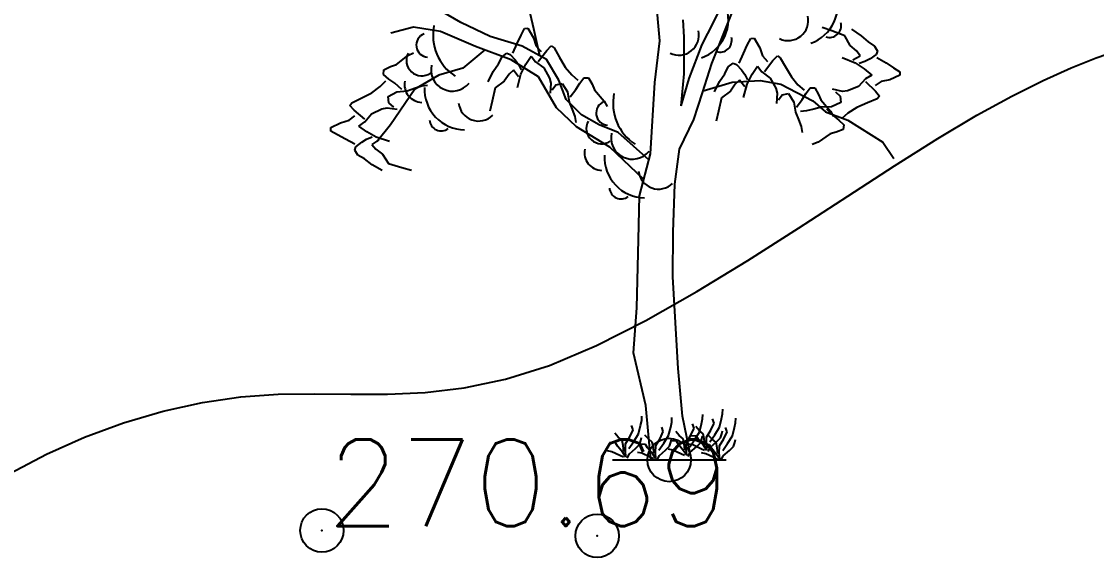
# Model space of a CAD drawing. Header units: millimetres. Extents: x 524954 to 526204, y 9523489 to 9524010.
# Drawn here: x 525711.46 to 525723.84, y 9523615.27 to 9523621.45 of the extents above; entities that cross this region are included whole.
import ezdxf

# ---------------------------------------------------------------- set-up
doc = ezdxf.new("R2010")
doc.units = ezdxf.units.MM
doc.header["$PDMODE"] = 32
doc.header["$PDSIZE"] = 0.5
doc.linetypes.add('ACAD_ISO12W100', pattern=[21, 12, -3, 0, -3, 0, -3])
for name, color, linetype in [('Arbre', 34, 'ACAD_ISO12W100'), ('CN_01_00', 3, 'Continuous'), ('TopoAlt', 3, 'Continuous'), ('TOPOJIS', 7, 'Continuous')]:
    doc.layers.add(name, color=color, linetype=linetype)
doc.styles.add('Simplex 1.0', font='Simplex.shx', dxfattribs={"width": 0.99, "height": 1})

# ---------------------------------------------------------------- blocks, each defined once
blk = doc.blocks.new('TCPOINT M')
at = {"color": 0}
blk.add_point((0, 0), dxfattribs=at)
at = {"layer": 'TopoAlt', "style": 'Simplex 1.0', "width": 0.99}
blk.add_attdef('ALT', (0.15, 0.15), '', height=1, dxfattribs=at)
blk = doc.blocks.new('v088')
at = {"linetype": 'Continuous'}
for p, q in [((-0.107, 4.829), (-0.165, 5.487)), ((0.51, 5.041), (0.671, 5.368)), ((-1.559, 4.967), (-1.635, 5.301)), ((-2.4, 5.043), (-2.621, 5.169)), ((0.619, 4.888), (0.731, 5.176)), ((-2.946, 4.988), (-3.206, 4.92)), ((-2.634, 4.938), (-2.946, 4.988)), ((-2.061, 4.882), (-2.4, 5.043)), ((-1.492, 4.659), (-1.559, 4.967)), ((0.172, 4.872), (0.161, 5.071)), ((0.379, 4.79), (0.51, 5.041)), ((-2.233, 4.766), (-2.634, 4.938)), ((-1.692, 4.771), (-2.061, 4.882)), ((-0.166, 4.349), (-0.107, 4.829)), ((0.174, 4.45), (0.172, 4.872)), ((0.489, 4.568), (0.619, 4.888)), ((-2.123, 4.725), (-2.377, 4.514)), ((-1.819, 4.613), (-2.233, 4.766)), ((-1.415, 4.615), (-1.692, 4.771)), ((0.231, 4.395), (0.379, 4.79)), ((-1.504, 4.415), (-1.819, 4.613)), ((-1.273, 4.376), (-1.415, 4.615)), ((-2.377, 4.514), (-2.655, 4.434)), ((0.384, 4.23), (0.489, 4.568)), ((-2.655, 4.434), (-2.931, 4.273)), ((-1.298, 4.058), (-1.504, 4.415)), ((-1.188, 4.154), (-1.273, 4.376)), ((-0.217, 3.527), (-0.166, 4.349)), ((0.138, 4.082), (0.174, 4.45)), ((0.138, 4.082), (0.231, 4.395)), ((0.391, 4.253), (0.724, 4.355)), ((0.724, 4.355), (1.047, 4.375)), ((1.047, 4.375), (1.284, 4.33)), ((-2.931, 4.273), (-3.209, 3.863)), ((0.285, 3.923), (0.384, 4.23)), ((1.284, 4.33), (1.655, 4.138)), ((-1.01, 3.977), (-1.188, 4.154)), ((1.655, 4.138), (1.8, 4.011)), ((-1.069, 3.839), (-1.298, 4.058)), ((-0.808, 3.863), (-1.01, 3.977)), ((1.8, 4.011), (2.057, 3.917)), ((-3.209, 3.863), (-3.367, 3.667)), ((-0.685, 3.605), (-1.069, 3.839)), ((-0.589, 3.774), (-0.808, 3.863)), ((0.118, 3.584), (0.285, 3.923)), ((2.057, 3.917), (2.461, 3.664)), ((-0.234, 3.461), (-0.589, 3.774)), ((-0.294, 3.234), (-0.685, 3.605)), ((2.461, 3.664), (2.589, 3.474)), ((-0.344, 3.046), (-0.217, 3.527)), ((0.064, 3.179), (0.118, 3.584)), ((0.045, 2.625), (0.064, 3.179)), ((-0.352, 2.542), (-0.344, 3.046)), ((0.043, 2.109), (0.045, 2.625)), ((-0.373, 1.752), (-0.352, 2.542)), ((0.102, 1.053), (0.043, 2.109)), ((-0.412, 1.235), (-0.373, 1.752)), ((-0.268, 0.628), (-0.412, 1.235)), ((0.151, 0.506), (0.102, 1.053)), ((-0.213, 0), (-0.268, 0.628)), ((0.256, 0), (0.151, 0.506)), ((-0.654, 0), (0.654, 0))]:
    blk.add_line(p, q, dxfattribs=at)
at = {"color": 3, "linetype": 'Continuous'}
for p, q in [((-1.707, 4.895), (-1.667, 4.973)), ((-1.667, 4.973), (-1.628, 4.976)), ((-1.628, 4.976), (-1.564, 4.867)), ((1.872, 4.946), (1.762, 4.985)), ((2.099, 4.964), (2.211, 4.89)), ((-1.751, 4.8), (-1.707, 4.895)), ((-1.564, 4.867), (-1.531, 4.771)), ((0.899, 4.779), (0.939, 4.857)), ((0.939, 4.857), (0.978, 4.861)), ((0.978, 4.861), (1.042, 4.751)), ((2.022, 4.89), (1.872, 4.946)), ((2.083, 4.778), (2.022, 4.89)), ((2.211, 4.89), (2.293, 4.818)), ((-1.801, 4.689), (-1.751, 4.8)), ((-1.531, 4.771), (-1.475, 4.707)), ((-1.508, 4.592), (-1.411, 4.72)), ((-1.411, 4.72), (-1.359, 4.773)), ((-1.359, 4.773), (-1.327, 4.751)), ((-1.327, 4.751), (-1.268, 4.645)), ((0.855, 4.685), (0.899, 4.779)), ((1.042, 4.751), (1.075, 4.656)), ((2.157, 4.714), (2.083, 4.778)), ((2.199, 4.658), (2.157, 4.714)), ((2.293, 4.818), (2.365, 4.769)), ((2.365, 4.769), (2.4, 4.71)), ((2.4, 4.71), (2.383, 4.674)), ((-3.143, 4.557), (-3.01, 4.66)), ((-3.01, 4.66), (-2.944, 4.692)), ((-1.966, 4.567), (-1.926, 4.645)), ((-1.926, 4.645), (-1.871, 4.687)), ((-1.871, 4.687), (-1.833, 4.675)), ((-1.833, 4.675), (-1.774, 4.612)), ((-1.774, 4.612), (-1.736, 4.556)), ((-1.651, 4.561), (-1.591, 4.654)), ((-1.591, 4.654), (-1.539, 4.59)), ((-1.539, 4.59), (-1.443, 4.518)), ((-1.268, 4.645), (-1.199, 4.529)), ((0.805, 4.573), (0.855, 4.685)), ((1.075, 4.656), (1.131, 4.592)), ((1.098, 4.476), (1.195, 4.604)), ((1.195, 4.604), (1.247, 4.657)), ((1.247, 4.657), (1.279, 4.636)), ((1.279, 4.636), (1.338, 4.53)), ((1.992, 4.638), (2.142, 4.578)), ((2.113, 4.611), (2.199, 4.658)), ((2.253, 4.592), (2.189, 4.569)), ((2.313, 4.623), (2.253, 4.592)), ((2.383, 4.674), (2.313, 4.623)), ((2.393, 4.64), (2.497, 4.577)), ((-3.291, 4.441), (-3.287, 4.496)), ((-3.287, 4.496), (-3.21, 4.533)), ((-3.21, 4.533), (-3.143, 4.557)), ((-2.086, 4.357), (-2.027, 4.477)), ((-2.027, 4.477), (-1.966, 4.567)), ((-1.795, 4.494), (-1.845, 4.445)), ((-1.737, 4.415), (-1.795, 4.494)), ((-1.736, 4.556), (-1.705, 4.495)), ((-1.708, 4.448), (-1.651, 4.561)), ((-1.443, 4.518), (-1.378, 4.401)), ((-1.199, 4.529), (-1.123, 4.438)), ((0.64, 4.452), (0.68, 4.53)), ((0.68, 4.53), (0.735, 4.572)), ((0.735, 4.572), (0.773, 4.559)), ((0.773, 4.559), (0.832, 4.496)), ((0.832, 4.496), (0.87, 4.441)), ((0.955, 4.445), (1.015, 4.539)), ((1.015, 4.539), (1.067, 4.474)), ((1.067, 4.474), (1.163, 4.402)), ((1.338, 4.53), (1.407, 4.414)), ((2.142, 4.578), (2.247, 4.507)), ((2.247, 4.507), (2.332, 4.436)), ((2.497, 4.577), (2.585, 4.521)), ((2.585, 4.521), (2.658, 4.472)), ((2.658, 4.472), (2.656, 4.433)), ((-3.331, 4.304), (-3.266, 4.37)), ((-3.23, 4.39), (-3.291, 4.441)), ((-3.162, 4.341), (-3.23, 4.39)), ((-3.079, 4.271), (-3.162, 4.341)), ((-1.9, 4.365), (-2.003, 4.29)), ((-1.845, 4.445), (-1.9, 4.365)), ((-1.749, 4.291), (-1.708, 4.448)), ((-1.378, 4.401), (-1.363, 4.341)), ((-1.363, 4.341), (-1.372, 4.226)), ((-1.305, 4.325), (-1.233, 4.338)), ((-1.233, 4.338), (-1.171, 4.241)), ((-1.123, 4.438), (-1.052, 4.377)), ((-1.075, 4.271), (-1.03, 4.342)), ((-1.03, 4.342), (-0.984, 4.405)), ((-0.984, 4.405), (-0.928, 4.404)), ((-0.928, 4.404), (-0.887, 4.33)), ((0.52, 4.241), (0.579, 4.362)), ((0.579, 4.362), (0.64, 4.452)), ((0.811, 4.379), (0.761, 4.33)), ((0.869, 4.3), (0.811, 4.379)), ((0.87, 4.441), (0.901, 4.38)), ((0.898, 4.333), (0.955, 4.445)), ((1.163, 4.402), (1.228, 4.286)), ((1.407, 4.414), (1.483, 4.322)), ((2.262, 4.393), (2.179, 4.306)), ((2.26, 4.362), (2.375, 4.249)), ((2.332, 4.436), (2.262, 4.393)), ((2.441, 4.361), (2.371, 4.315)), ((2.54, 4.383), (2.441, 4.361)), ((2.656, 4.433), (2.54, 4.383)), ((-3.547, 4.171), (-3.427, 4.233)), ((-3.427, 4.233), (-3.331, 4.304)), ((-3.239, 4.188), (-3.137, 4.244)), ((-3.137, 4.244), (-3.019, 4.255)), ((-3.019, 4.255), (-2.933, 4.286)), ((-2.933, 4.286), (-2.851, 4.312)), ((-2.851, 4.312), (-2.783, 4.321)), ((-2.003, 4.29), (-2.04, 4.134)), ((-1.349, 4.266), (-1.305, 4.325)), ((-1.171, 4.241), (-1.153, 4.123)), ((-1.141, 4.184), (-1.075, 4.271)), ((-0.887, 4.33), (-0.859, 4.265)), ((-0.859, 4.265), (-0.748, 4.137)), ((0.706, 4.249), (0.603, 4.175)), ((0.761, 4.33), (0.706, 4.249)), ((0.857, 4.176), (0.898, 4.333)), ((1.228, 4.286), (1.243, 4.226)), ((1.243, 4.226), (1.234, 4.11)), ((1.301, 4.209), (1.373, 4.223)), ((1.373, 4.223), (1.435, 4.125)), ((1.483, 4.322), (1.554, 4.261)), ((1.531, 4.155), (1.576, 4.226)), ((1.576, 4.226), (1.623, 4.29)), ((1.623, 4.29), (1.678, 4.289)), ((1.678, 4.289), (1.719, 4.214)), ((1.719, 4.214), (1.747, 4.149)), ((1.994, 4.248), (1.88, 4.272)), ((1.917, 4.244), (1.97, 4.193)), ((2.055, 4.256), (1.994, 4.248)), ((2.179, 4.306), (2.055, 4.256)), ((2.375, 4.249), (2.421, 4.191)), ((-3.679, 4.087), (-3.656, 4.117)), ((-3.629, 4.032), (-3.679, 4.087)), ((-3.656, 4.117), (-3.547, 4.171)), ((-3.229, 4.115), (-3.239, 4.188)), ((-3.172, 4.068), (-3.229, 4.115)), ((-2.04, 4.134), (-2.065, 4.02)), ((-1.153, 4.123), (-1.118, 4.039)), ((-0.748, 4.137), (-0.713, 4.073)), ((0.603, 4.175), (0.566, 4.019)), ((1.258, 4.15), (1.301, 4.209)), ((1.435, 4.125), (1.453, 4.007)), ((1.465, 4.068), (1.531, 4.155)), ((1.747, 4.149), (1.858, 4.021)), ((1.975, 4.12), (1.87, 4.071)), ((1.97, 4.193), (1.975, 4.12)), ((2.283, 4.116), (2.16, 4.062)), ((2.396, 4.162), (2.283, 4.116)), ((2.421, 4.191), (2.396, 4.162)), ((-3.688, 3.915), (-3.621, 3.967)), ((-3.507, 3.927), (-3.629, 4.032)), ((-3.507, 3.896), (-3.43, 3.988)), ((-3.43, 3.988), (-3.309, 4.046)), ((-3.309, 4.046), (-3.249, 4.058)), ((-3.249, 4.058), (-3.134, 4.042)), ((-1.118, 4.039), (-1.087, 3.959)), ((0.566, 4.019), (0.541, 3.904)), ((1.453, 4.007), (1.488, 3.924)), ((1.58, 4.022), (1.511, 4.017)), ((1.664, 4.043), (1.58, 4.022)), ((1.751, 4.067), (1.664, 4.043)), ((1.87, 4.071), (1.751, 4.067)), ((1.81, 4.048), (1.888, 3.972)), ((1.858, 4.021), (1.893, 3.958)), ((1.888, 3.972), (1.953, 3.918)), ((2.059, 3.998), (1.99, 3.936)), ((2.16, 4.062), (2.059, 3.998)), ((-3.898, 3.83), (-3.785, 3.887)), ((-3.785, 3.887), (-3.688, 3.915)), ((-3.574, 3.849), (-3.507, 3.896)), ((-3.484, 3.783), (-3.574, 3.849)), ((-1.087, 3.959), (-1.074, 3.891)), ((1.488, 3.924), (1.519, 3.844)), ((1.519, 3.844), (1.532, 3.776)), ((1.953, 3.918), (2.01, 3.864)), ((2.01, 3.864), (2.002, 3.81)), ((-3.897, 3.791), (-3.898, 3.83)), ((-3.821, 3.747), (-3.897, 3.791)), ((-3.729, 3.697), (-3.821, 3.747)), ((-3.485, 3.698), (-3.422, 3.725)), ((-3.375, 3.72), (-3.484, 3.783)), ((-3.221, 3.67), (-3.375, 3.72)), ((1.855, 3.758), (1.714, 3.664)), ((1.923, 3.778), (1.855, 3.758)), ((2.002, 3.81), (1.923, 3.778)), ((-3.621, 3.641), (-3.729, 3.697)), ((-3.623, 3.571), (-3.609, 3.608)), ((-3.609, 3.608), (-3.542, 3.663)), ((-3.542, 3.663), (-3.485, 3.698)), ((-3.344, 3.689), (-3.426, 3.635)), ((-3.426, 3.635), (-3.38, 3.583)), ((1.714, 3.664), (1.647, 3.637)), ((-3.585, 3.514), (-3.623, 3.571)), ((-3.509, 3.469), (-3.585, 3.514)), ((-3.423, 3.403), (-3.509, 3.469)), ((-3.38, 3.583), (-3.303, 3.524)), ((-3.303, 3.524), (-3.234, 3.416)), ((-3.306, 3.337), (-3.423, 3.403)), ((-3.234, 3.416), (-3.081, 3.37)), ((-3.081, 3.37), (-2.968, 3.339)), ((-0.317, 0.454), (-0.315, 0.507)), ((0.385, 0.474), (0.387, 0.526)), ((0.603, 0.474), (0.615, 0.531)), ((0.615, 0.531), (0.618, 0.584)), ((-0.416, 0.349), (-0.433, 0.399)), ((-0.353, 0.303), (-0.329, 0.397)), ((-0.329, 0.397), (-0.317, 0.454)), ((-0.07, 0.329), (-0.087, 0.38)), ((-0.007, 0.284), (0.017, 0.377)), ((0.017, 0.377), (0.029, 0.435)), ((0.029, 0.435), (0.031, 0.488)), ((0.286, 0.368), (0.269, 0.418)), ((0.346, 0.341), (0.305, 0.385)), ((0.349, 0.322), (0.373, 0.416)), ((0.373, 0.416), (0.385, 0.474)), ((0.481, 0.344), (0.517, 0.426)), ((0.517, 0.426), (0.5, 0.476)), ((0.524, 0.291), (0.579, 0.38)), ((0.579, 0.38), (0.603, 0.474)), ((0.666, 0.325), (0.649, 0.375)), ((0.728, 0.279), (0.752, 0.373)), ((0.752, 0.373), (0.765, 0.43)), ((0.765, 0.43), (0.767, 0.483)), ((-0.587, 0.264), (-0.627, 0.308)), ((-0.541, 0.224), (-0.587, 0.264)), ((-0.502, 0.188), (-0.452, 0.267)), ((-0.452, 0.267), (-0.416, 0.349)), ((-0.409, 0.214), (-0.353, 0.303)), ((-0.327, 0.226), (-0.32, 0.26)), ((-0.24, 0.245), (-0.281, 0.288)), ((-0.106, 0.248), (-0.07, 0.329)), ((-0.063, 0.195), (-0.007, 0.284)), ((0.115, 0.284), (0.075, 0.327)), ((0.161, 0.243), (0.115, 0.284)), ((0.2, 0.207), (0.25, 0.286)), ((0.25, 0.286), (0.286, 0.368)), ((0.315, 0.274), (0.25, 0.279)), ((0.293, 0.233), (0.349, 0.322)), ((0.337, 0.236), (0.315, 0.274)), ((0.392, 0.301), (0.346, 0.341)), ((0.375, 0.245), (0.382, 0.279)), ((0.404, 0.243), (0.392, 0.301)), ((0.428, 0.183), (0.43, 0.264)), ((0.43, 0.264), (0.481, 0.344)), ((0.495, 0.24), (0.454, 0.284)), ((0.469, 0.209), (0.524, 0.291)), ((0.546, 0.209), (0.591, 0.255)), ((0.591, 0.255), (0.606, 0.303)), ((0.606, 0.303), (0.613, 0.337)), ((0.63, 0.243), (0.666, 0.325)), ((0.673, 0.19), (0.728, 0.279)), ((-0.618, 0.197), (-0.683, 0.202)), ((-0.596, 0.159), (-0.618, 0.197)), ((-0.536, 0.087), (-0.596, 0.159)), ((-0.529, 0.166), (-0.541, 0.224)), ((-0.524, 0.099), (-0.529, 0.166)), ((-0.505, 0.106), (-0.502, 0.188)), ((-0.464, 0.132), (-0.409, 0.214)), ((-0.459, 0.072), (-0.387, 0.132)), ((-0.387, 0.132), (-0.341, 0.178)), ((-0.341, 0.178), (-0.327, 0.226)), ((-0.272, 0.178), (-0.337, 0.183)), ((-0.25, 0.139), (-0.272, 0.178)), ((-0.19, 0.067), (-0.25, 0.139)), ((-0.195, 0.204), (-0.24, 0.245)), ((-0.183, 0.147), (-0.195, 0.204)), ((-0.178, 0.079), (-0.183, 0.147)), ((-0.159, 0.087), (-0.156, 0.168)), ((-0.156, 0.168), (-0.106, 0.248)), ((-0.118, 0.113), (-0.063, 0.195)), ((-0.041, 0.113), (0.005, 0.159)), ((0.041, 0.115), (-0.01, 0.125)), ((0.005, 0.159), (0.019, 0.207)), ((0.019, 0.207), (0.026, 0.24)), ((0.084, 0.216), (0.019, 0.221)), ((0.106, 0.178), (0.084, 0.216)), ((0.166, 0.106), (0.106, 0.178)), ((0.173, 0.185), (0.161, 0.243)), ((0.178, 0.118), (0.173, 0.185)), ((0.197, 0.125), (0.2, 0.207)), ((0.202, 0.055), (0.197, 0.125)), ((0.272, 0.173), (0.221, 0.183)), ((0.238, 0.151), (0.293, 0.233)), ((0.243, 0.091), (0.315, 0.151)), ((0.365, 0.13), (0.272, 0.173)), ((0.315, 0.151), (0.361, 0.197)), ((0.397, 0.163), (0.337, 0.236)), ((0.361, 0.197), (0.375, 0.245)), ((0.406, 0.108), (0.365, 0.13)), ((0.433, 0.108), (0.397, 0.163)), ((0.464, 0.173), (0.399, 0.178)), ((0.409, 0.175), (0.404, 0.243)), ((0.433, 0.113), (0.428, 0.183)), ((0.45, 0.099), (0.474, 0.149)), ((0.486, 0.135), (0.464, 0.173)), ((0.474, 0.149), (0.546, 0.209)), ((0.546, 0.063), (0.486, 0.135)), ((0.541, 0.2), (0.495, 0.24)), ((0.553, 0.142), (0.541, 0.2)), ((0.558, 0.075), (0.553, 0.142)), ((0.577, 0.082), (0.579, 0.163)), ((0.579, 0.163), (0.63, 0.243)), ((0.618, 0.108), (0.673, 0.19)), ((0.695, 0.108), (0.74, 0.154)), ((0.74, 0.154), (0.755, 0.202)), ((0.755, 0.202), (0.762, 0.236)), ((-0.661, 0.096), (-0.712, 0.106)), ((-0.567, 0.053), (-0.661, 0.096)), ((-0.527, 0.031), (-0.567, 0.053)), ((-0.5, 0.031), (-0.536, 0.087)), ((-0.5, 0.036), (-0.505, 0.106)), ((-0.483, 0.022), (-0.459, 0.072)), ((-0.315, 0.077), (-0.365, 0.087)), ((-0.221, 0.034), (-0.315, 0.077)), ((-0.18, 0.012), (-0.221, 0.034)), ((-0.154, 0.012), (-0.19, 0.067)), ((-0.154, 0.017), (-0.159, 0.087)), ((-0.137, 0.002), (-0.113, 0.053)), ((-0.113, 0.053), (-0.041, 0.113)), ((0.135, 0.072), (0.041, 0.115)), ((0.175, 0.05), (0.135, 0.072)), ((0.202, 0.05), (0.166, 0.106)), ((0.219, 0.041), (0.243, 0.091)), ((0.421, 0.072), (0.37, 0.082)), ((0.514, 0.029), (0.421, 0.072)), ((0.555, 0.007), (0.514, 0.029)), ((0.582, 0.007), (0.546, 0.063)), ((0.582, 0.012), (0.577, 0.082)), ((0.599, -0.002), (0.623, 0.048)), ((0.623, 0.048), (0.695, 0.108))]:
    blk.add_line(p, q, dxfattribs=at)
for centre, major_axis, start_param, end_param in [((1.475, 5.243), (0.33, 0.33), 4.265936, 5.872819), ((0.215, 5.075), (-0.33, 0.33), 2.69514, 4.302022), ((1.37, 5.065), (-0.164, 0.164), 1.908121, 4.146545), ((-2.155, 4.896), (-0.4, 0.4), 0.587708, 1.773422), ((1.844, 5.006), (-0.0964, 0.0964), 2.051824, 4.174223), ((-2.774, 4.781), (-0.099, 0.099), -0.421529, 2.292047), ((0.11, 4.897), (-0.164, 0.164), 1.908121, 4.146545), ((0.584, 4.837), (0.0964, 0.0964), 3.62262, 5.745019), ((-2.851, 4.605), (-0.125, 0.125), 0.293965, 2.957824), ((-2.497, 4.497), (0.174, 0.174), 2.133893, 4.816631), ((-2.844, 4.326), (-0.145, 0.145), 0.590553, 2.325666), ((-2.352, 4.272), (0.33, 0.33), 2.307735, 3.914618), ((-0.082, 4.112), (0.4, 0.4), 2.158504, 3.344219), ((-2.195, 4.138), (0.164, 0.164), 2.463212, 4.701636), ((-0.702, 3.998), (0.099, 0.099), 1.149268, 3.862844), ((-2.625, 3.929), (0.0964, 0.0964), 2.435534, 4.557933), ((-0.779, 3.821), (0.125, 0.125), 1.864761, 4.52862), ((-0.424, 3.713), (0.174, 0.174), 2.133893, 4.816631), ((-0.772, 3.542), (-0.145, 0.145), 0.590553, 2.325666), ((-0.28, 3.489), (0.33, 0.33), 2.307735, 3.914618), ((-0.123, 3.354), (0.164, 0.164), 2.463212, 4.701636), ((-0.553, 3.145), (0.0964, 0.0964), 2.435534, 4.557933)]:
    blk.add_ellipse(centre, major_axis=major_axis, ratio=1, start_param=start_param, end_param=end_param, dxfattribs=at)

msp = doc.modelspace()

# ---------------------------------------------------------------- linework, layer by layer
at = {"layer": 'CN_01_00', "elevation": 271, "flags": 128}
msp.add_lwpolyline([(525711.327, 9523616.242), (525711.749, 9523616.464), (525712.188, 9523616.659), (525712.639, 9523616.824), (525713.094, 9523616.959), (525713.546, 9523617.059), (525713.989, 9523617.124), (525714.418, 9523617.154), (525714.838, 9523617.159), (525715.256, 9523617.156), (525715.678, 9523617.156), (525716.111, 9523617.175), (525716.562, 9523617.227), (525717.037, 9523617.326), (525717.544, 9523617.485), (525718.086, 9523617.715), (525718.655, 9523618.004), (525719.24, 9523618.336), (525719.83, 9523618.696), (525720.413, 9523619.069), (525720.979, 9523619.438), (525721.517, 9523619.787), (525722.015, 9523620.102), (525722.465, 9523620.369), (525722.869, 9523620.59), (525723.23, 9523620.771), (525723.552, 9523620.916), (525723.839, 9523621.031), (525724.096, 9523621.12)], dxfattribs=at)

# ---------------------------------------------------------------- block references
at = {"layer": 'Arbre'}
msp.add_blockref('v088', (525718.923, 9523616.396), dxfattribs=at)
at = {"layer": 'TOPOJIS'}
for p in [(525718.923, 9523616.396), (525718.092, 9523615.522, 270.84)]:
    msp.add_blockref('TCPOINT M', p, dxfattribs=at)
ref = msp.add_blockref('TCPOINT M', (525714.923, 9523615.584, 270.69), dxfattribs=at)
ref.add_attrib('ALT', '270.69', (525714.973, 9523615.634, 270.69), dxfattribs={"layer": 'TopoAlt', "height": 1, "style": 'Simplex 1.0', "width": 0.99})

doc.saveas('drawing.dxf')
